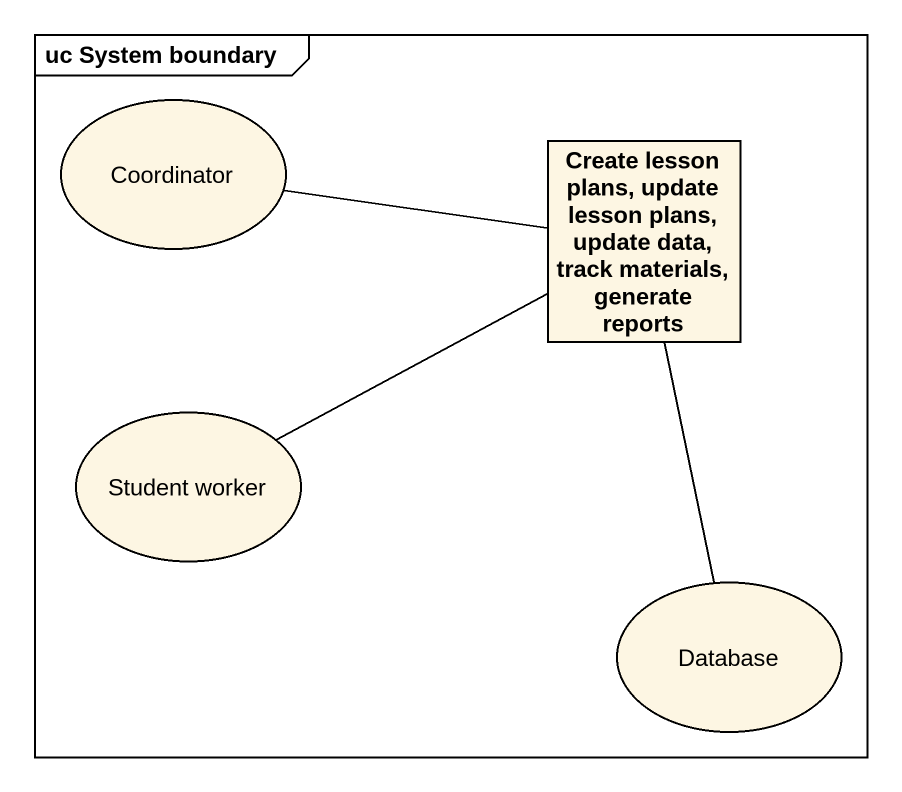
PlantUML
@startuml
mainframe uc System boundary
allowmixing
hide circle
hide empty members
usecase Coordinator
class "Create lesson plans, update lesson plans, update data, track materials, generate reports" as Create_lesson_plans_update
usecase "Student worker" as Student_worker
usecase "Database" as Database_
Coordinator -right- Create_lesson_plans_update
Student_worker -right- Create_lesson_plans_update
Database_ -up- Create_lesson_plans_update
@enduml
